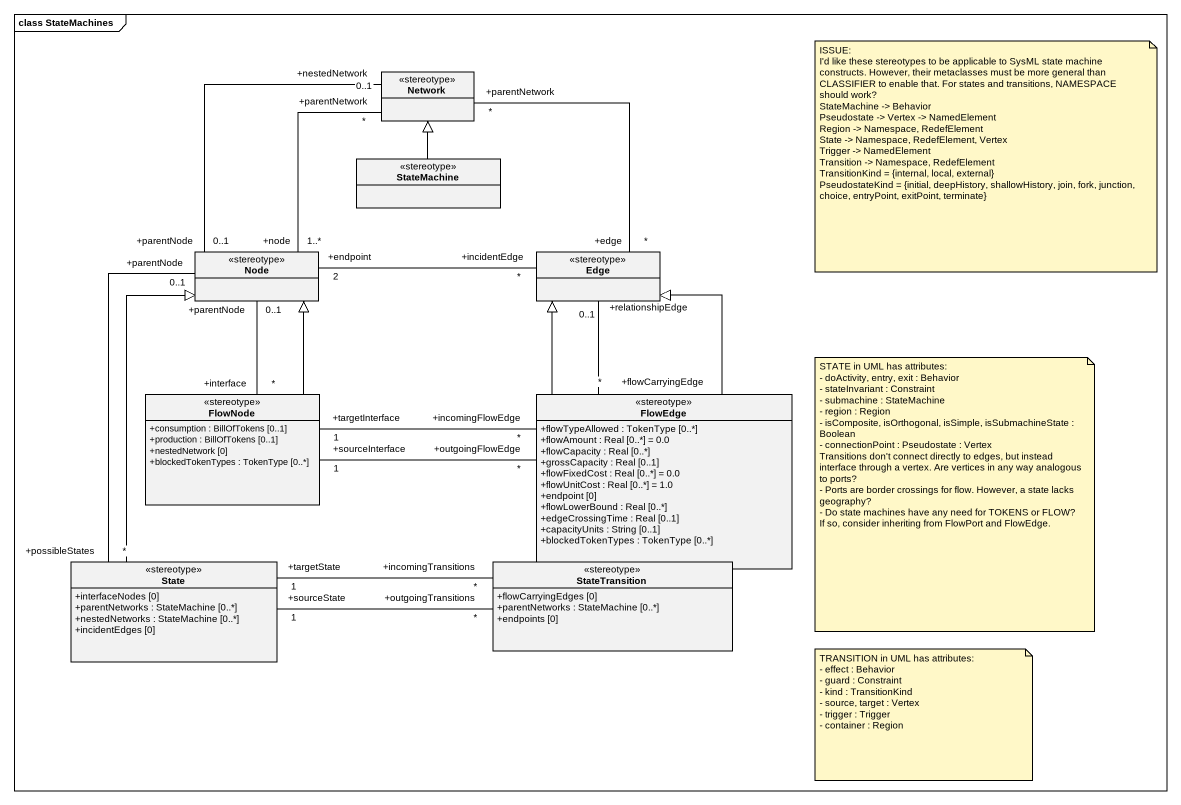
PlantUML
@startuml
mainframe class StateMachines
hide circle
hide empty members
skinparam classAttributeIconSize 0
class "Network" as Network_ <<stereotype>>
class StateMachine <<stereotype>>
class "Node" as Node_ <<stereotype>>
class Edge <<stereotype>>
class FlowNode <<stereotype>> {
  +consumption : BillOfTokens [0..1]
  +production : BillOfTokens [0..1]
  +nestedNetwork [0]
  +blockedTokenTypes : TokenType [0..*]
}
class FlowEdge <<stereotype>> {
  +flowTypeAllowed : TokenType [0..*]
  +flowAmount : Real [0..*] = 0.0
  +flowCapacity : Real [0..*]
  +grossCapacity : Real [0..1]
  +flowFixedCost : Real [0..*] = 0.0
  +flowUnitCost : Real [0..*] = 1.0
  +endpoint [0]
  +flowLowerBound : Real [0..*]
  +edgeCrossingTime : Real [0..1]
  +capacityUnits : String [0..1]
  +blockedTokenTypes : TokenType [0..*]
}
class "State" as State_ <<stereotype>> {
  +interfaceNodes [0]
  +parentNetworks : StateMachine [0..*]
  +nestedNetworks : StateMachine [0..*]
  +incidentEdges [0]
}
class StateTransition <<stereotype>> {
  +flowCarryingEdges [0]
  +parentNetworks : StateMachine [0..*]
  +endpoints [0]
}
Network_ "+parentNetwork\n*" -- "+node\n1..*" Node_
Network_ "+parentNetwork\n*" -- "+edge\n*" Edge
StateMachine -up-|> Network_
Node_ "+parentNode\n0..1" -up- "+nestedNetwork\n0..1" Network_
Node_ "+endpoint\n2" -right- "+incidentEdge\n*" Edge
Node_ "+parentNode\n0..1" -- "+interface\n*" FlowNode
Node_ "+parentNode\n0..1" -- "+possibleStates\n*" State_
Edge "+relationshipEdge\n0..1" -- "+flowCarryingEdge\n*" FlowEdge
FlowNode -up-|> Node_
FlowNode "+targetInterface\n1" -right- "+incomingFlowEdge\n*" FlowEdge
FlowNode "+sourceInterface\n1" -right- "+outgoingFlowEdge\n*" FlowEdge
FlowEdge -up-|> Edge
State_ -up-|> Node_
State_ "+targetState\n1" -right- "+incomingTransitions\n*" StateTransition
State_ "+sourceState\n1" -right- "+outgoingTransitions\n*" StateTransition
StateTransition -up-|> Edge
note as N1
  ISSUE:
  I'd like these stereotypes to be applicable to SysML state machine constructs. However, their metaclasses must be more general than CLASSIFIER to enable that. For states and transitions, NAMESPACE should work?
  StateMachine -> Behavior
  Pseudostate -> Vertex -> NamedElement
  Region -> Namespace, RedefElement
  State -> Namespace, RedefElement, Vertex
  Trigger -> NamedElement
  Transition -> Namespace, RedefElement
  TransitionKind = {internal, local, external}
  PseudostateKind = {initial, deepHistory, shallowHistory, join, fork, junction, choice, entryPoint, exitPoint, terminate}
end note
note as N2
  STATE in UML has attributes:
  - doActivity, entry, exit : Behavior
  - stateInvariant : Constraint
  - submachine : StateMachine
  - region : Region
  - isComposite, isOrthogonal, isSimple, isSubmachineState : Boolean
  - connectionPoint : Pseudostate : Vertex
  Transitions don't connect directly to edges, but instead interface through a vertex. Are vertices in any way analogous to ports?
  - Ports are border crossings for flow. However, a state lacks geography?
  - Do state machines have any need for TOKENS or FLOW? If so, consider inheriting from FlowPort and FlowEdge.
end note
note as N3
  TRANSITION in UML has attributes:
  - effect : Behavior
  - guard : Constraint
  - kind : TransitionKind
  - source, target : Vertex
  - trigger : Trigger
  - container : Region
end note
@enduml
